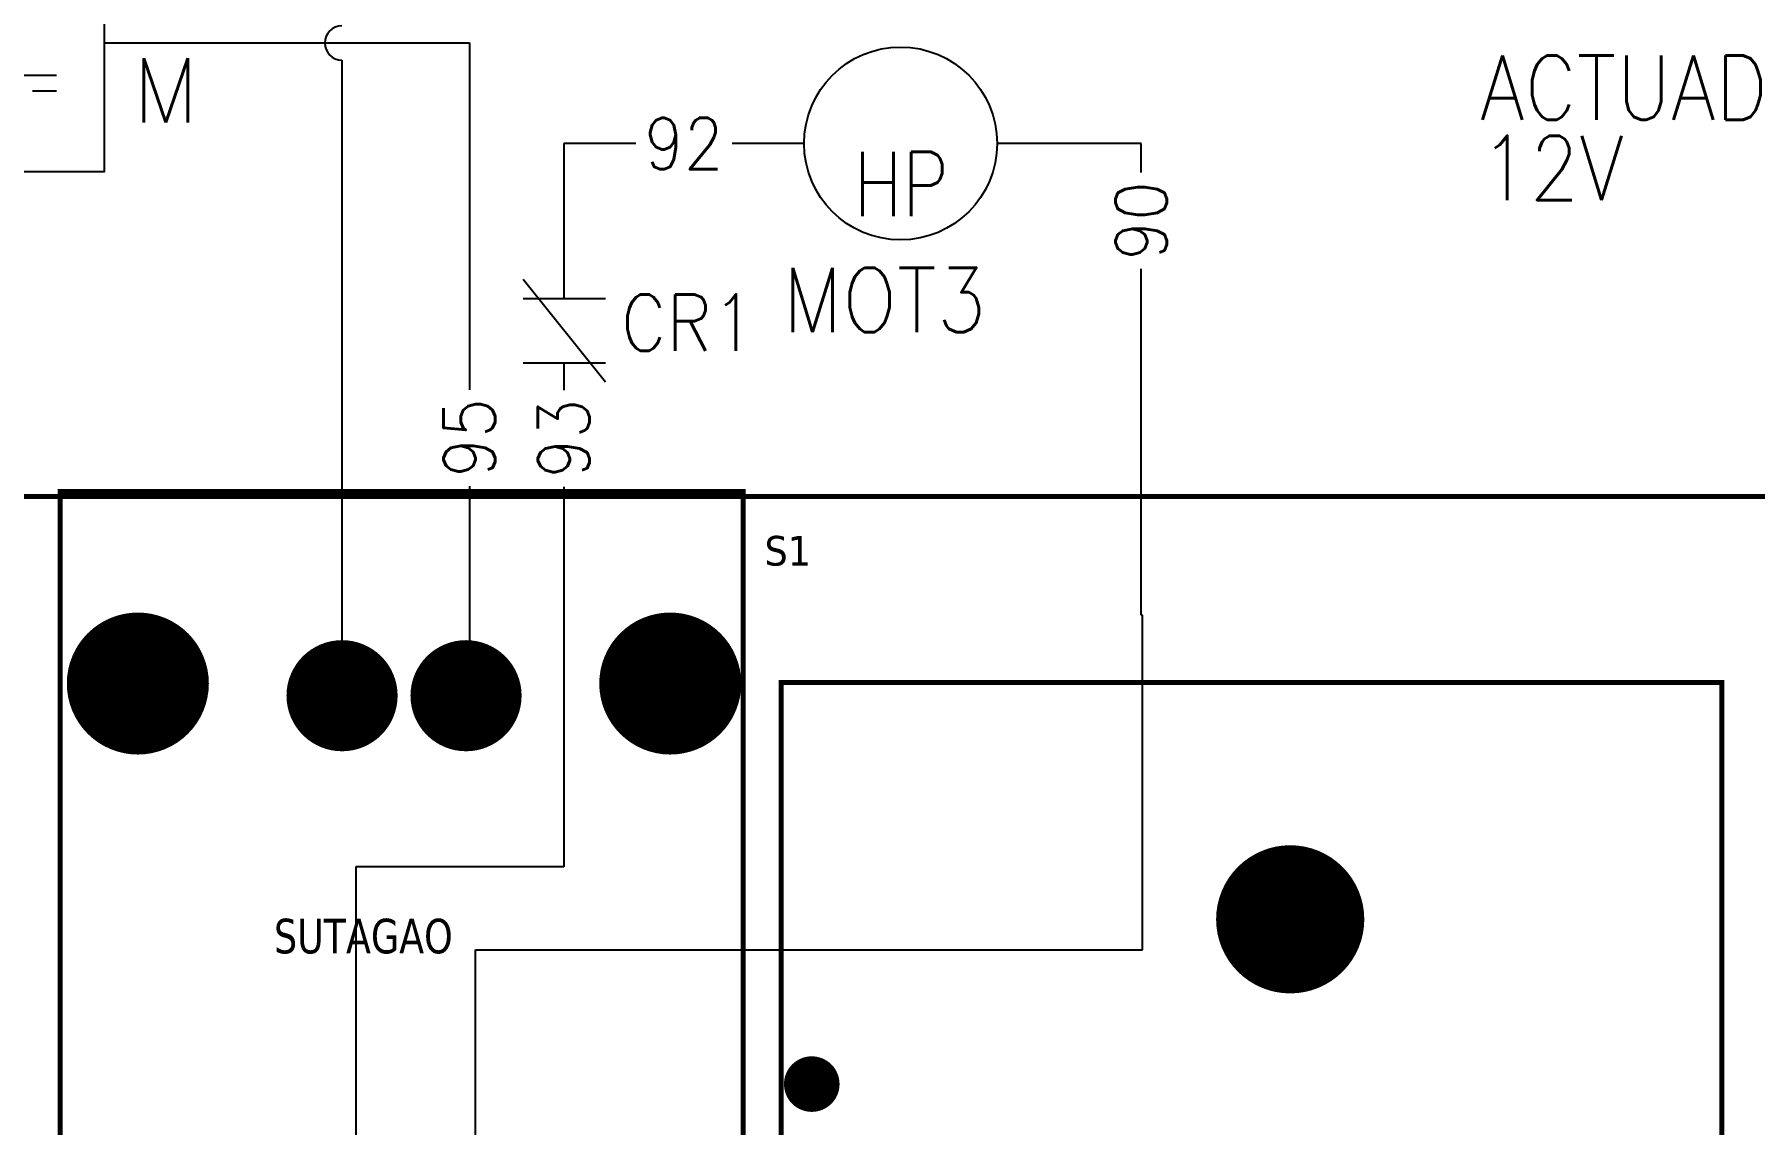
# Model space of a CAD drawing. Header units: millimetres. Extents: x 123.5 to 144.3, y 105.4 to 121.6.
# Drawn here: x 130.66 to 135.67, y 114.51 to 117.69 of the extents above; entities that cross this region are included whole.
import ezdxf
from ezdxf.enums import TextEntityAlignment as Align

# ---------------------------------------------------------------- set-up
doc = ezdxf.new("R2010")
doc.units = ezdxf.units.MM
for name, color, linetype in [('DESC', 250, 'Continuous'), ('MISC', 7, 'Continuous'), ('SYMS', 7, 'Continuous'), ('TAGS', 250, 'Continuous'), ('TERMS', 250, 'Continuous'), ('WIREFIXED', 7, 'Continuous'), ('WIRES', 7, 'Continuous')]:
    doc.layers.add(name, color=color, linetype=linetype)
doc.styles.get("Standard").update_dxf_attribs({"font": 'tahoma.ttf'})
doc.styles.add('WD', font='romans.shx')
doc.styles.add('WD_IEC', font='isocp2.shx', dxfattribs={"width": 0.9, "height": 4})

# ---------------------------------------------------------------- blocks, each defined once
blk = doc.blocks.new('EPAD')
at = {"const_width": 0.5}
blk.add_lwpolyline([(-0.25, 0, 1), (0.25, 0, 1)], format="xyb", close=True, dxfattribs=at)
blk = doc.blocks.new('PuenteH')
at = {"const_width": 0.008}
for points in [[(129.5616, 112.228), (137.6285, 112.228), (137.6285, 116.1374), (129.5616, 116.1374), (129.5616, 112.228)], [(129.5616, 112.228), (137.6285, 112.228), (137.6285, 116.1374), (129.5616, 116.1374), (129.5616, 112.228)], [(129.5616, 112.228), (137.6285, 112.228), (137.6285, 116.1374), (129.5616, 116.1374), (129.5616, 112.228)], [(133.1718, 113.9367), (134.2781, 113.9367), (134.2781, 116.1453), (133.1718, 116.1453), (133.1718, 113.9367)], [(133.1718, 113.9367), (134.2781, 113.9367), (134.2781, 116.1453), (133.1718, 116.1453), (133.1718, 113.9367)], [(133.1718, 113.9367), (134.2781, 113.9367), (134.2781, 116.1453), (133.1718, 116.1453), (133.1718, 113.9367)], [(134.3395, 114.8517), (135.8631, 114.8517), (135.8631, 115.8359), (134.3395, 115.8359), (134.3395, 114.8517)], [(134.3395, 114.8517), (135.8631, 114.8517), (135.8631, 115.8359), (134.3395, 115.8359), (134.3395, 114.8517)], [(134.3395, 114.8517), (135.8631, 114.8517), (135.8631, 115.8359), (134.3395, 115.8359), (134.3395, 114.8517)]]:
    blk.add_lwpolyline(points, dxfattribs=at)
for p, xscale, yscale in [((133.2978, 115.8343), 0.23, 0.23), ((134.16, 115.8343), 0.23, 0.23), ((133.6285, 115.8146), 0.18, 0.18), ((133.8293, 115.8146), 0.18, 0.18), ((135.164, 115.4524), 0.24, 0.24), ((134.3892, 115.1855), 0.09, 0.09)]:
    blk.add_blockref('EPAD', p, dxfattribs=dict(xscale=xscale, yscale=yscale))
for s, height, width, p in [('S1', 0.048, 1.041667, (134.3128, 116.0254)), ('S1', 0.048, 1.041667, (134.3128, 116.0254)), ('S1', 0.048, 1.041667, (134.3128, 116.0254)), ('SUTAGAO', 0.056, 0.892857, (133.5183, 115.3973)), ('SUTAGAO', 0.056, 0.892857, (133.5183, 115.3973)), ('SUTAGAO', 0.056, 0.892857, (133.5183, 115.3973))]:
    blk.add_text(s, height=height, dxfattribs=dict(width=width)).set_placement(p)
blk = doc.blocks.new('HPW1_1PH')
for p, q in [((0, -0.625), (0.625, 0.125)), ((0.4066, -0.4373), (0.5317, -0.4373)), ((0.4066, -0.4686), (0.4535, -0.4686)), ((0.5317, -0.4686), (0.4848, -0.4686))]:
    blk.add_line(p, q)
blk.add_lwpolyline([(0.625, 0.125), (0, 0.125), (0, -0.625), (0.625, -0.625)], close=True)
for centre, start, end in [((0.175, -0.0387), 36.8699, 143.1301), ((0.245, 0.0138), 216.8699, 323.1301)]:
    blk.add_arc(centre, 0.0438, start, end)
at = {"style": 'WD_IEC'}
blk.add_text('1', height=0.084, dxfattribs=at).set_placement((0.105, -0.0124), align=Align.MIDDLE_RIGHT)
at = {"style": 'WD', "width": 0.7}
for tag, p in [('INST', (-0.2843, 0.7938)), ('LOC', (-0.2843, 0.6242)), ('RATING1', (-0.2843, 0.285)), ('XREF', (-0.2843, -0.691)), ('DESC1', (-0.2843, -0.8472)), ('DESC2', (-0.2843, -1.0035)), ('DESC3', (-0.2843, -1.1578))]:
    blk.add_attdef(tag, text='', height=0.125, dxfattribs=at).set_placement(p, align=Align.CENTER)
at = {"style": 'WD'}
blk.add_attdef('TAG1', text='', height=0.125, dxfattribs=at).set_placement((-0.2843, 0.4546), align=Align.CENTER)
at = {"linetype": 'Continuous', "style": 'WD', "flags": 9}
for tag, p in [('CAT', (0.8888, 0.2765)), ('MFG', (0.8868, 0.2571)), ('ASSYCODE', (0.8871, -0.5638))]:
    blk.add_attdef(tag, text='', height=0.01, dxfattribs=at).set_placement(p, align=Align.CENTER)
at = {"linetype": 'Continuous', "style": 'WD', "flags": 8}
for tag, p in [('TERM01', (-0.04, 0.04)), ('TERM04', (1.3525, -0.085)), ('TERM02', (-0.04, -0.2098)), ('TERM05', (1.3525, -0.335)), ('TERM03', (-0.04, -0.46))]:
    blk.add_attdef(tag, text='', height=0.125, dxfattribs=at).set_placement(p, align=Align.RIGHT)
at = {"style": 'WD'}
for tag, p, height, flags in [('X4TERM01', (0, 0), 0.0125, 1), ('X1TERM04', (0.625, -0.125), 0.0125, 1), ('X4TERM02', (0, -0.2498), 0.0125, 1), ('X1TERM05', (0.625, -0.375), 0.0125, 1), ('X4TERM03', (0, -0.5), 0.0125, 1), ('FAMILY', (0.8618, -0.4829), 0.01, 9)]:
    blk.add_attdef(tag, p, '', height=height, dxfattribs=dict(at, flags=flags))
blk = doc.blocks.new('HMO12')
blk.add_circle((0, 0), 0.1875)
at = {"style": 'WD'}
for tag, width, p in [('INST', 0.7, (-0.0257, 0.5595)), ('LOC', 0.7, (-0.0257, 0.3899)), ('TAG1', 0.9, (-0.0312, 0.2336)), ('RATING1', 0.8, (0, 0))]:
    blk.add_attdef(tag, text='', height=0.125, dxfattribs=dict(at, width=width)).set_placement(p, align=Align.CENTER)
at = {"style": 'WD', "flags": 9}
blk.add_attdef('FAMILY', text='', height=0.01, dxfattribs=at).set_placement((-0.0053, 0.1698), align=Align.CENTER)
at = {"style": 'WD'}
for tag, p, width in [('DESC1', (1.126, 0.0461), 0.9), ('DESC2', (1.126, -0.1101), 0.9), ('DESC3', (1.126, -0.2664), 0.9), ('RATING3', (1.125, -0.4226), 0.8), ('RATING4', (1.125, -0.5789), 0.8), ('WDTAGALT', (1.125, -0.75), 0.7)]:
    blk.add_attdef(tag, p, '', height=0.125, dxfattribs=dict(at, width=width))
at = {"linetype": 'Continuous', "style": 'WD', "flags": 9}
blk.add_attdef('ASSYCODE', text='', height=0.01, dxfattribs=at).set_placement((0, 0.125), align=Align.CENTER)
at = {"linetype": 'Continuous', "style": 'WD', "flags": 1}
for tag, p in [('MFG', (0, 0.1404)), ('CAT', (0, 0.1593))]:
    blk.add_attdef(tag, text='', height=0.01, dxfattribs=at).set_placement(p, align=Align.MIDDLE)
at = {"style": 'WD', "flags": 1}
for tag, p in [('X4TERM01', (-0.1875, 0)), ('X1TERM02', (0.1875, 0)), ('X0TERM03', (0.1326, -0.1326))]:
    blk.add_attdef(tag, p, '', height=0.0125, dxfattribs=at)
at = {"style": 'WD', "width": 0.8}
blk.add_attdef('RATING2', text='', height=0.125, dxfattribs=at).set_placement((0.0012, -0.0165), align=Align.TOP_CENTER)
at = {"linetype": 'Continuous', "style": 'WD'}
blk.add_attdef('TERM01', text='', height=0.125, dxfattribs=at).set_placement((-0.2312, -0.0349), align=Align.TOP_RIGHT)
for tag, p in [('TERM02', (0.2312, -0.0349)), ('TERM03', (0.0625, -0.2188))]:
    blk.add_attdef(tag, text='', height=0.125, dxfattribs=at).set_placement(p, align=Align.TOP_LEFT)
blk = doc.blocks.new('VCR22')
at = {"linetype": 'Continuous'}
for p, q in [((-0.08, 0.1), (0.08, -0.1)), ((-0.08, 0.0625), (0.08, 0.0625)), ((-0.08, -0.0625), (0.08, -0.0625))]:
    blk.add_line(p, q, dxfattribs=at)
at = {"style": 'WD'}
for tag, p, height, width in [('INST', (0.125, 0.1785), 0.0625, 0.7), ('LOC', (0.125, 0.0938), 0.0625, 0.7), ('TAG2', (0.1095, -0.0393), 0.1094, 0.9), ('XREF', (0.1115, -0.1263), 0.0625, 0.7), ('DESC1', (0.1115, -0.2157), 0.0625, 0.7), ('DESC2', (0.1115, -0.3006), 0.0625, 0.7)]:
    blk.add_attdef(tag, p, '', height=height, dxfattribs=dict(at, width=width))
at = {"linetype": 'Continuous', "style": 'WD', "flags": 8}
blk.add_attdef('TERM01', text='', height=0.0625, dxfattribs=at).set_placement((-0.0312, 0.125), align=Align.RIGHT)
at = {"color": 7, "style": 'WD', "flags": 1}
for tag, p in [('X2TERM01', (0, 0.0625)), ('X8TERM02', (0, -0.0625))]:
    blk.add_attdef(tag, p, '', height=0.0109, dxfattribs=at)
at = {"style": 'WD'}
for tag, p, flags in [('FAMILY', (-0.1522, -0.001), 9), ('CONTACT', (-0.1522, -0.0177), 1)]:
    blk.add_attdef(tag, p, '', height=0.01, dxfattribs=dict(at, flags=flags))
at = {"color": 7, "style": 'WD'}
for tag, p in [('X4LINK', (-0.1406, 0)), ('X1LINK', (0.125, 0))]:
    blk.add_attdef(tag, p, '', height=0.01, dxfattribs=at)
at = {"linetype": 'Continuous', "style": 'WD', "flags": 8}
blk.add_attdef('TERM02', text='', height=0.0625, dxfattribs=at).set_placement((-0.0312, -0.125), align=Align.TOP_RIGHT)
blk = doc.blocks.new('WD_WNV1')
at = {"style": 'WD', "width": 0.9}
blk.add_attdef('WIRENO', text='', height=0.1, rotation=90, dxfattribs=at).set_placement((0, 0), align=Align.MIDDLE_CENTER)
at = {"style": 'WD', "flags": 1}
for tag, p in [('W01USER', (0, 0.0781)), ('W02USER', (0, 0.0703)), ('W03USER', (0, 0.0625)), ('W04USER', (0, 0.0547)), ('W05USER', (0, 0.0469)), ('W06USER', (0, 0.0391)), ('W07USER', (0, 0.0312)), ('W08USER', (0, 0.0234)), ('W09USER', (0, 0.0156)), ('W10USER', (0, 0.0078))]:
    blk.add_attdef(tag, text='', height=0.005, dxfattribs=at).set_placement(p, align=Align.CENTER)
for tag, p in [('X2TERM01', (0, 0.0625)), ('X8TERM01', (0, -0.0625))]:
    blk.add_attdef(tag, p, '', height=0.01, dxfattribs=at)
at = {"color": 7, "style": 'WD'}
for tag, p in [('X2_TINY_DOT_DONT_REMOVE', (0, 0.0625)), ('X8_TINY_DOT_DONT_REMOVE', (0, -0.0625))]:
    blk.add_attdef(tag, p, '', height=0.0001, dxfattribs=at)
blk = doc.blocks.new('WD_WNH1')
at = {"style": 'WD', "flags": 1}
for tag, p in [('W01USER', (0, 0.0781)), ('W02USER', (0, 0.0703)), ('W03USER', (0, 0.0625)), ('W04USER', (0, 0.0547)), ('W05USER', (0, 0.0469)), ('W06USER', (0, 0.0391)), ('W07USER', (0, 0.0312)), ('W08USER', (0, 0.0234)), ('W09USER', (0, 0.0156)), ('W10USER', (0, 0.0078))]:
    blk.add_attdef(tag, text='', height=0.005, dxfattribs=at).set_placement(p, align=Align.CENTER)
at = {"style": 'WD', "width": 0.9}
blk.add_attdef('WIRENO', text='', height=0.1, dxfattribs=at).set_placement((0, 0), align=Align.MIDDLE_CENTER)
at = {"color": 7, "style": 'WD'}
for tag, p in [('X4_TINY_DOT_DONT_REMOVE', (-0.0625, 0)), ('X1_TINY_DOT_DONT_REMOVE', (0.0625, 0))]:
    blk.add_attdef(tag, p, '', height=0.0001, dxfattribs=at)
at = {"style": 'WD', "flags": 1}
for tag, p in [('X4TERM01', (-0.0625, 0)), ('X1TERM01', (0.0625, 0))]:
    blk.add_attdef(tag, p, '', height=0.01, dxfattribs=at)

msp = doc.modelspace()

# ---------------------------------------------------------------- linework, layer by layer
at = {"layer": 'WIRES'}
for p, q in [((130.8611, 117.663), (131.9247, 117.663)), ((131.9247, 117.663), (131.9247, 116.6521)), ((131.5532, 117.613), (131.5532, 115.7852)), ((132.1998, 117.37), (132.1998, 116.9184)), ((132.4096, 117.37), (132.1998, 117.37)), ((132.9005, 117.37), (132.6907, 117.37)), ((133.8828, 117.37), (133.463, 117.37)), ((133.8828, 117.2852), (133.8828, 117.37)), ((133.8828, 116.9193), (133.8828, 117.0041)), ((133.8828, 116.7318), (133.8828, 116.9193)), ((132.1998, 116.7309), (132.1998, 116.6504)), ((133.8828, 115.9947), (133.8828, 116.7318)), ((131.9247, 116.3711), (131.9247, 115.744)), ((132.1998, 116.3693), (132.1998, 115.2612)), ((133.8873, 115.9947), (133.8828, 115.9947)), ((133.8873, 115.0194), (133.8873, 115.9947)), ((132.1998, 115.2612), (131.5937, 115.2612)), ((131.5937, 115.2612), (131.5937, 114.2904)), ((131.9424, 112.6469), (131.9424, 115.0194)), ((131.9424, 115.0194), (133.8873, 115.0194))]:
    msp.add_line(p, q, dxfattribs=at)
msp.add_arc((131.5532, 117.663), 0.05, 90, 270, dxfattribs=at)

# ---------------------------------------------------------------- block references
at = {"layer": 'DESC', "xscale": 1.8, "yscale": 1.8, "zscale": 1.8}
msp.add_blockref('PuenteH', (-108.9777, -92.7063), dxfattribs=at)
at = {"layer": 'SYMS'}
ref = msp.add_blockref('HPW1_1PH', (129.9236, 118.2255), dxfattribs=dict(at, xscale=1.5, yscale=1.5, zscale=1.5))
ref.add_attrib('TERM01', 'L', dxfattribs={"layer": 'TERMS', "linetype": 'Continuous', "height": 0.1875, "style": 'WD', "flags": 8}).set_placement((129.8636, 118.2855), align=Align.RIGHT)
ref.add_attrib('TERM02', 'PE', dxfattribs={"layer": 'TERMS', "linetype": 'Continuous', "height": 0.1875, "style": 'WD', "flags": 8}).set_placement((129.8636, 117.9108), align=Align.RIGHT)
ref.add_attrib('TERM03', 'N', dxfattribs={"layer": 'TERMS', "linetype": 'Continuous', "height": 0.1875, "style": 'WD', "flags": 8}).set_placement((129.8636, 117.5355), align=Align.RIGHT)
ref.add_attrib('TERM04', '+', dxfattribs={"layer": 'TERMS', "linetype": 'Continuous', "height": 0.1875, "style": 'WD', "flags": 8}).set_placement((131.1119, 118.3044), align=Align.RIGHT)
ref.add_attrib('TERM05', 'M', dxfattribs={"layer": 'TERMS', "linetype": 'Continuous', "height": 0.1875, "style": 'WD', "flags": 8}).set_placement((131.1365, 117.4314), align=Align.RIGHT)
ref.add_attrib('TAG1', 'G2', dxfattribs={"layer": 'TAGS', "height": 0.1875, "style": 'WD'}).set_placement((129.4972, 118.9075), align=Align.CENTER)
ref.add_attrib('DESC2', '3A', dxfattribs={"layer": 'DESC', "height": 0.1875, "style": 'WD', "width": 0.7}).set_placement((129.4972, 116.7204), align=Align.CENTER)
ref.add_attrib('DESC1', '12V', dxfattribs={"layer": 'DESC', "height": 0.1875, "style": 'WD', "width": 0.7}).set_placement((129.4972, 116.9547), align=Align.CENTER)
ref = msp.add_blockref('HMO12', (133.1817, 117.37), dxfattribs=dict(at, xscale=1.5, yscale=1.5, zscale=1.5))
ref.add_attrib('RATING2', 'HP', dxfattribs={"layer": 'MISC', "height": 0.1875, "style": 'WD', "width": 0.8}).set_placement((133.1836, 117.3453), align=Align.TOP_CENTER)
ref.add_attrib('DESC1', 'ACTUADOR CIERRE', (134.8708, 117.4392), dxfattribs={"layer": 'DESC', "height": 0.1875, "style": 'WD', "width": 0.9})
ref.add_attrib('DESC2', '12V', (134.8708, 117.2049), dxfattribs={"layer": 'DESC', "height": 0.1875, "style": 'WD', "width": 0.9})
ref.add_attrib('TAG1', 'MOT3', dxfattribs={"layer": 'TAGS', "height": 0.1875, "style": 'WD', "width": 0.9}).set_placement((133.1348, 116.8202), align=Align.CENTER)
ref = msp.add_blockref('VCR22', (132.202, 116.8247), dxfattribs=dict(at, xscale=1.5, yscale=1.5, zscale=1.5))
ref.add_attrib('TAG2', 'CR1', (132.3663, 116.7658), dxfattribs={"layer": 'TAGS', "height": 0.16406, "style": 'WD', "width": 0.9})
at = {"layer": 'WIREFIXED'}
ref = msp.add_blockref('WD_WNH1', (132.5501, 117.37), dxfattribs=dict(at, xscale=1.5, yscale=1.5, zscale=1.5))
ref.add_attrib('X1_TINY_DOT_DONT_REMOVE', '.', (132.6907, 117.37), dxfattribs={"layer": '0', "color": 7, "height": 0.00015, "style": 'WD'})
ref.add_attrib('X4_TINY_DOT_DONT_REMOVE', '.', (132.4096, 117.37), dxfattribs={"layer": '0', "color": 7, "height": 0.00015, "style": 'WD'})
ref.add_attrib('WIRENOF', '92', dxfattribs={"height": 0.15, "style": 'WD', "width": 0.9}).set_placement((132.5501, 117.37), align=Align.MIDDLE_CENTER)
ref = msp.add_blockref('WD_WNV1', (133.8828, 117.1447), dxfattribs=dict(at, xscale=1.5, yscale=1.5, zscale=1.5))
ref.add_attrib('X2_TINY_DOT_DONT_REMOVE', '.', (133.8828, 117.2852), dxfattribs={"layer": '0', "color": 7, "height": 0.00015, "style": 'WD'})
ref.add_attrib('X8_TINY_DOT_DONT_REMOVE', '.', (133.8828, 117.0041), dxfattribs={"layer": '0', "color": 7, "height": 0.00015, "style": 'WD'})
ref.add_attrib('WIRENOF', '90', dxfattribs={"height": 0.15, "rotation": 90, "style": 'WD', "width": 0.9}).set_placement((133.8828, 117.1447), align=Align.MIDDLE_CENTER)
ref = msp.add_blockref('WD_WNV1', (131.9247, 116.5116), dxfattribs=dict(at, xscale=1.5, yscale=1.5, zscale=1.5))
ref.add_attrib('X2_TINY_DOT_DONT_REMOVE', '.', (131.9247, 116.6521), dxfattribs={"layer": '0', "color": 7, "height": 0.00015, "style": 'WD'})
ref.add_attrib('X8_TINY_DOT_DONT_REMOVE', '.', (131.9247, 116.3711), dxfattribs={"layer": '0', "color": 7, "height": 0.00015, "style": 'WD'})
ref.add_attrib('WIRENOF', '95', dxfattribs={"height": 0.15, "rotation": 90, "style": 'WD', "width": 0.9}).set_placement((131.9247, 116.5116), align=Align.MIDDLE_CENTER)
ref = msp.add_blockref('WD_WNV1', (132.1998, 116.5098), dxfattribs=dict(at, xscale=1.5, yscale=1.5, zscale=1.5))
ref.add_attrib('X2_TINY_DOT_DONT_REMOVE', '.', (132.1998, 116.6504), dxfattribs={"layer": 'MISC', "color": 7, "height": 0.00015, "style": 'WD'})
ref.add_attrib('X8_TINY_DOT_DONT_REMOVE', '.', (132.1998, 116.3693), dxfattribs={"layer": 'MISC', "color": 7, "height": 0.00015, "style": 'WD'})
ref.add_attrib('WIRENOF', '93', dxfattribs={"height": 0.15, "rotation": 90, "style": 'WD', "width": 0.9}).set_placement((132.1998, 116.5098), align=Align.MIDDLE_CENTER)

doc.saveas('drawing.dxf')
